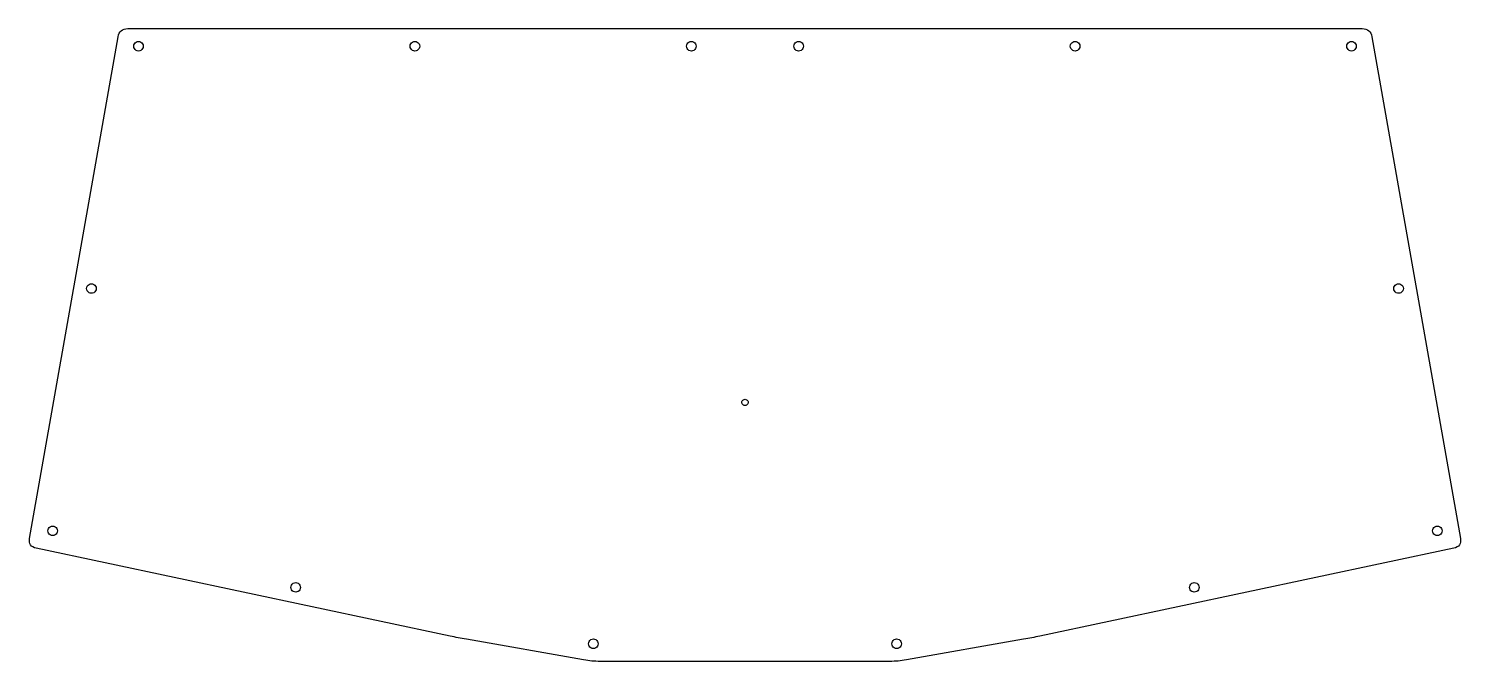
# Model space of a CAD drawing. Extents: x 2 to 348, y 340 to 492.
import ezdxf

# ---------------------------------------------------------------- set-up
doc = ezdxf.new("R2010")
doc.units = 0
doc.layers.get('0').update_dxf_attribs({"linetype": 'CONTINUOUS'})

msp = doc.modelspace()

# ---------------------------------------------------------------- linework, layer by layer
at = {"color": 7}
for points in [[(26.163, 492.22), (323.837, 492.22)], [(2.471, 369.196), (23.816, 490.25)], [(326.184, 490.25), (347.529, 369.196)], [(103.876, 345.598), (4.08, 366.81)], [(345.92, 366.81), (246.124, 345.598)], [(136.088, 339.847), (107.802, 344.835)], [(242.198, 344.835), (213.912, 339.847)], [(209.942, 339.5), (140.058, 339.5)]]:
    msp.add_lwpolyline(points, dxfattribs=at)
for points in [[(29.879288, 487.97)], [(96.543, 487.97)], [(163.2125, 487.97)], [(189.0875, 487.97)], [(255.7545, 487.97)], [(322.420722, 487.97)], [(18.525379, 429.485)], [(333.774631, 429.485)], [(175.75, 402)], [(9.171469, 371)], [(343.128541, 371)], [(67.793615, 357.354784)], [(284.506395, 357.354784)], [(139.579924, 343.75)], [(212.720086, 343.75)]]:
    msp.add_lwpolyline(points, close=True, dxfattribs=at)
for points in [[(23.816, 490.25), (24.047333, 491.563333), (24.829667, 492.22), (26.163, 492.22)], [(323.837, 492.22), (325.170333, 492.22), (325.952667, 491.563333), (326.184, 490.25)], [(27.579288, 487.97), (27.579288, 488.380855), (27.798477, 488.760502), (28.154288, 488.965929)], [(28.154288, 486.974071), (27.798477, 487.179499), (27.579288, 487.559145), (27.579288, 487.97)], [(28.154288, 488.965929), (28.510099, 489.171357), (28.948477, 489.171357), (29.304288, 488.965929)], [(29.304288, 488.965929), (29.660099, 488.760502), (29.879288, 488.380855), (29.879288, 487.97)], [(29.879288, 487.97), (29.879288, 487.559145), (29.660099, 487.179499), (29.304288, 486.974071)], [(94.243, 487.97), (94.243, 488.380855), (94.462189, 488.760502), (94.818, 488.965929)], [(94.818, 486.974071), (94.462189, 487.179499), (94.243, 487.559145), (94.243, 487.97)], [(94.818, 488.965929), (95.173811, 489.171357), (95.612189, 489.171357), (95.968, 488.965929)], [(95.968, 488.965929), (96.323811, 488.760502), (96.543, 488.380855), (96.543, 487.97)], [(96.543, 487.97), (96.543, 487.559145), (96.323811, 487.179499), (95.968, 486.974071)], [(160.9125, 487.97), (160.9125, 488.380855), (161.131689, 488.760502), (161.4875, 488.965929)], [(161.4875, 486.974071), (161.131689, 487.179499), (160.9125, 487.559145), (160.9125, 487.97)], [(161.4875, 488.965929), (161.843311, 489.171357), (162.281689, 489.171357), (162.6375, 488.965929)], [(162.6375, 488.965929), (162.993311, 488.760502), (163.2125, 488.380855), (163.2125, 487.97)], [(163.2125, 487.97), (163.2125, 487.559145), (162.993311, 487.179499), (162.6375, 486.974071)], [(186.7875, 487.97), (186.7875, 488.380855), (187.006689, 488.760502), (187.3625, 488.965929)], [(187.3625, 486.974071), (187.006689, 487.179499), (186.7875, 487.559145), (186.7875, 487.97)], [(187.3625, 488.965929), (187.718311, 489.171357), (188.156689, 489.171357), (188.5125, 488.965929)], [(188.5125, 488.965929), (188.868311, 488.760502), (189.0875, 488.380855), (189.0875, 487.97)], [(189.0875, 487.97), (189.0875, 487.559145), (188.868311, 487.179499), (188.5125, 486.974071)], [(253.4545, 487.97), (253.4545, 488.380855), (253.673689, 488.760502), (254.0295, 488.965929)], [(254.0295, 486.974071), (253.673689, 487.179499), (253.4545, 487.559145), (253.4545, 487.97)], [(254.0295, 488.965929), (254.385311, 489.171357), (254.823689, 489.171357), (255.1795, 488.965929)], [(255.1795, 488.965929), (255.535311, 488.760502), (255.7545, 488.380855), (255.7545, 487.97)], [(255.7545, 487.97), (255.7545, 487.559145), (255.535311, 487.179499), (255.1795, 486.974071)], [(320.120722, 487.97), (320.120722, 488.380855), (320.339911, 488.760502), (320.695722, 488.965929)], [(320.695722, 486.974071), (320.339911, 487.179499), (320.120722, 487.559145), (320.120722, 487.97)], [(320.695722, 488.965929), (321.051533, 489.171357), (321.489911, 489.171357), (321.845722, 488.965929)], [(321.845722, 488.965929), (322.201533, 488.760502), (322.420722, 488.380855), (322.420722, 487.97)], [(322.420722, 487.97), (322.420722, 487.559145), (322.201533, 487.179499), (321.845722, 486.974071)], [(29.304288, 486.974071), (28.948477, 486.768643), (28.510099, 486.768643), (28.154288, 486.974071)], [(95.968, 486.974071), (95.612189, 486.768643), (95.173811, 486.768643), (94.818, 486.974071)], [(162.6375, 486.974071), (162.281689, 486.768643), (161.843311, 486.768643), (161.4875, 486.974071)], [(188.5125, 486.974071), (188.156689, 486.768643), (187.718311, 486.768643), (187.3625, 486.974071)], [(255.1795, 486.974071), (254.823689, 486.768643), (254.385311, 486.768643), (254.0295, 486.974071)], [(321.845722, 486.974071), (321.489911, 486.768643), (321.051533, 486.768643), (320.695722, 486.974071)], [(16.225379, 429.485), (16.225379, 429.895855), (16.444568, 430.275502), (16.800379, 430.480929)], [(16.800379, 428.489071), (16.444568, 428.694499), (16.225379, 429.074145), (16.225379, 429.485)], [(16.800379, 430.480929), (17.15619, 430.686357), (17.594568, 430.686357), (17.950379, 430.480929)], [(17.950379, 428.489071), (17.594568, 428.283643), (17.15619, 428.283643), (16.800379, 428.489071)], [(17.950379, 430.480929), (18.30619, 430.275502), (18.525379, 429.895855), (18.525379, 429.485)], [(18.525379, 429.485), (18.525379, 429.074145), (18.30619, 428.694499), (17.950379, 428.489071)], [(331.474631, 429.485), (331.474631, 429.895855), (331.69382, 430.275502), (332.049631, 430.480929)], [(332.049631, 428.489071), (331.69382, 428.694499), (331.474631, 429.074145), (331.474631, 429.485)], [(332.049631, 430.480929), (332.405442, 430.686357), (332.84382, 430.686357), (333.199631, 430.480929)], [(333.199631, 428.489071), (332.84382, 428.283643), (332.405442, 428.283643), (332.049631, 428.489071)], [(333.199631, 430.480929), (333.555442, 430.275502), (333.774631, 429.895855), (333.774631, 429.485)], [(333.774631, 429.485), (333.774631, 429.074145), (333.555442, 428.694499), (333.199631, 428.489071)], [(174.25, 402), (174.25, 402.267949), (174.392949, 402.515544), (174.625, 402.649519)], [(174.625, 401.350481), (174.392949, 401.484456), (174.25, 401.732051), (174.25, 402)], [(174.625, 402.649519), (174.857051, 402.783494), (175.142949, 402.783494), (175.375, 402.649519)], [(175.375, 401.350481), (175.142949, 401.216506), (174.857051, 401.216506), (174.625, 401.350481)], [(175.375, 402.649519), (175.607051, 402.515544), (175.75, 402.267949), (175.75, 402)], [(175.75, 402), (175.75, 401.732051), (175.607051, 401.484456), (175.375, 401.350481)], [(6.871469, 371), (6.871469, 371.410855), (7.090658, 371.790502), (7.446469, 371.995929)], [(7.446469, 370.004071), (7.090658, 370.209499), (6.871469, 370.589145), (6.871469, 371)], [(7.446469, 371.995929), (7.802281, 372.201357), (8.240658, 372.201357), (8.596469, 371.995929)], [(8.596469, 370.004071), (8.240658, 369.798643), (7.802281, 369.798643), (7.446469, 370.004071)], [(8.596469, 371.995929), (8.952281, 371.790502), (9.171469, 371.410855), (9.171469, 371)], [(9.171469, 371), (9.171469, 370.589145), (8.952281, 370.209499), (8.596469, 370.004071)], [(340.828541, 371), (340.828541, 371.410855), (341.047729, 371.790502), (341.403541, 371.995929)], [(341.403541, 370.004071), (341.047729, 370.209499), (340.828541, 370.589145), (340.828541, 371)], [(341.403541, 371.995929), (341.759352, 372.201357), (342.197729, 372.201357), (342.553541, 371.995929)], [(342.553541, 370.004071), (342.197729, 369.798643), (341.759352, 369.798643), (341.403541, 370.004071)], [(342.553541, 371.995929), (342.909352, 371.790502), (343.128541, 371.410855), (343.128541, 371)], [(343.128541, 371), (343.128541, 370.589145), (342.909352, 370.209499), (342.553541, 370.004071)], [(4.08, 366.81), (2.775333, 367.087333), (2.239, 367.882667), (2.471, 369.196)], [(347.529, 369.196), (347.761, 367.882667), (347.224667, 367.087333), (345.92, 366.81)], [(65.493615, 357.354784), (65.493615, 357.765639), (65.712804, 358.145285), (66.068615, 358.350713)], [(66.068615, 356.358855), (65.712804, 356.564282), (65.493615, 356.943928), (65.493615, 357.354784)], [(66.068615, 358.350713), (66.424426, 358.556141), (66.862804, 358.556141), (67.218615, 358.350713)], [(67.218615, 356.358855), (66.862804, 356.153427), (66.424426, 356.153427), (66.068615, 356.358855)], [(67.218615, 358.350713), (67.574426, 358.145285), (67.793615, 357.765639), (67.793615, 357.354784)], [(67.793615, 357.354784), (67.793615, 356.943928), (67.574426, 356.564282), (67.218615, 356.358855)], [(282.206395, 357.354784), (282.206395, 357.765639), (282.425584, 358.145285), (282.781395, 358.350713)], [(282.781395, 356.358855), (282.425584, 356.564282), (282.206395, 356.943928), (282.206395, 357.354784)], [(282.781395, 358.350713), (283.137206, 358.556141), (283.575584, 358.556141), (283.931395, 358.350713)], [(283.931395, 356.358855), (283.575584, 356.153427), (283.137206, 356.153427), (282.781395, 356.358855)], [(283.931395, 358.350713), (284.287206, 358.145285), (284.506395, 357.765639), (284.506395, 357.354784)], [(284.506395, 357.354784), (284.506395, 356.943928), (284.287206, 356.564282), (283.931395, 356.358855)], [(107.802, 344.835), (106.489333, 345.066333), (105.180667, 345.320667), (103.876, 345.598)], [(246.124, 345.598), (244.819333, 345.320667), (243.510667, 345.066333), (242.198, 344.835)], [(137.279924, 343.75), (137.279924, 344.160855), (137.499113, 344.540502), (137.854924, 344.745929)], [(137.854924, 342.754071), (137.499113, 342.959499), (137.279924, 343.339145), (137.279924, 343.75)], [(137.854924, 344.745929), (138.210735, 344.951357), (138.649113, 344.951357), (139.004924, 344.745929)], [(139.004924, 342.754071), (138.649113, 342.548643), (138.210735, 342.548643), (137.854924, 342.754071)], [(139.004924, 344.745929), (139.360735, 344.540502), (139.579924, 344.160855), (139.579924, 343.75)], [(139.579924, 343.75), (139.579924, 343.339145), (139.360735, 342.959499), (139.004924, 342.754071)], [(210.420086, 343.75), (210.420086, 344.160855), (210.639275, 344.540502), (210.995086, 344.745929)], [(210.995086, 342.754071), (210.639275, 342.959499), (210.420086, 343.339145), (210.420086, 343.75)], [(210.995086, 344.745929), (211.350897, 344.951357), (211.789275, 344.951357), (212.145086, 344.745929)], [(212.145086, 342.754071), (211.789275, 342.548643), (211.350897, 342.548643), (210.995086, 342.754071)], [(212.145086, 344.745929), (212.500897, 344.540502), (212.720086, 344.160855), (212.720086, 343.75)], [(212.720086, 343.75), (212.720086, 343.339145), (212.500897, 342.959499), (212.145086, 342.754071)], [(140.058, 339.5), (138.724667, 339.5), (137.401333, 339.615667), (136.088, 339.847)], [(213.912, 339.847), (212.598667, 339.615667), (211.275333, 339.5), (209.942, 339.5)]]:
    msp.add_open_spline(points, degree=3, dxfattribs=at)

doc.saveas('drawing.dxf')
